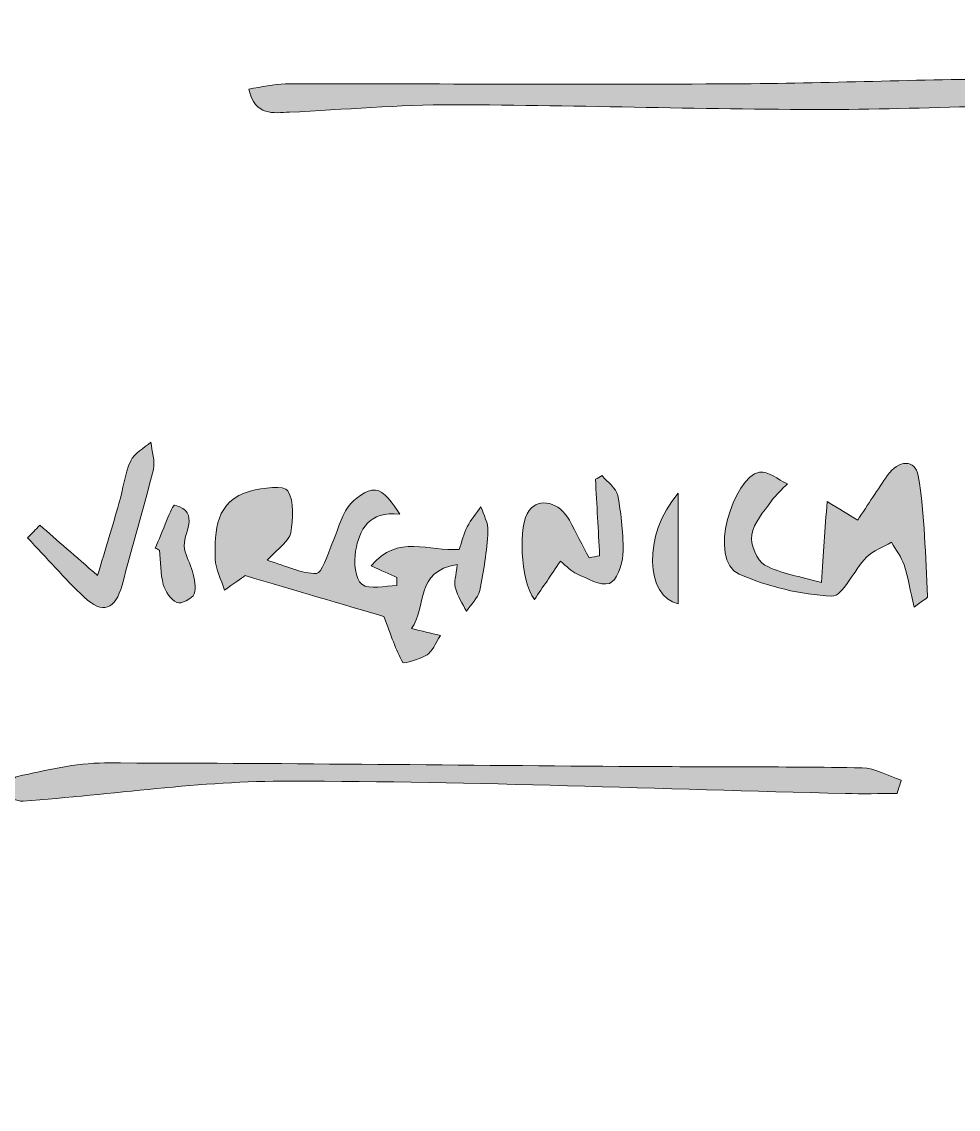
# Model space of a CAD drawing. Header units: inches. Extents: x 131 to 633, y -366 to -24.
# Drawn here: x 457.6 to 531.6, y -279.7 to -193.8 of the extents above; entities that cross this region are included whole.
import ezdxf

# ---------------------------------------------------------------- set-up
doc = ezdxf.new("R2010")
doc.units = ezdxf.units.IN
doc.header["$MEASUREMENT"] = 0
doc.layers.add('Layer 1', color=7, linetype='Continuous')

# ---------------------------------------------------------------- blocks, each defined once
blk = doc.blocks.new('block 3')
at = {"layer": 'Layer 1', "true_color": 0xffffff}
h = blk.add_hatch(color=7, dxfattribs=at)
h.dxf.hatch_style = 2
edge = h.paths.add_edge_path()
edge.add_spline(control_points=[(475.534, -199.107), (476.578, -198.955), (477.51, -198.702), (478.442, -198.701), (490.251, -198.685), (502.061, -198.759), (513.869, -198.696), (521.19, -198.657), (528.509, -198.341), (535.829, -198.305), (542.136, -198.273), (548.445, -198.418), (554.748, -198.613), (555.421, -198.634), (556.067, -199.519), (556.725, -200.003), (556.082, -200.376), (555.456, -201.032), (554.793, -201.072), (552.389, -201.216), (549.932, -201.445), (547.568, -201.119), (539.099, -199.95), (530.628, -200.689), (522.152, -200.718), (512.006, -200.753), (501.86, -200.38), (491.713, -200.345), (487.398, -200.331), (483.082, -200.742), (478.766, -200.932), (477.491, -200.988), (476.046, -201.282), (475.534, -199.107)], knot_values=[0, 0, 0, 0, 1, 1, 1, 2, 2, 2, 3, 3, 3, 4, 4, 4, 5, 5, 5, 6, 6, 6, 7, 7, 7, 8, 8, 8, 9, 9, 9, 10, 10, 10, 11, 11, 11, 11], degree=3, periodic=1)
h = blk.add_hatch(color=7, dxfattribs=at)
h.dxf.hatch_style = 2
edge = h.paths.add_edge_path()
edge.add_spline(control_points=[(459.033, -233.544), (460.423, -234.759), (461.813, -235.974), (463.592, -237.529), (464.227, -235.4), (464.774, -233.619), (465.285, -231.827), (465.605, -230.71), (465.74, -229.518), (466.211, -228.474), (466.486, -227.863), (467.26, -227.478), (467.809, -226.991), (467.884, -227.713), (468.164, -228.487), (468, -229.15), (467.242, -232.209), (466.342, -235.232), (465.529, -238.277), (465.015, -240.199), (463.987, -240.613), (462.538, -239.231), (460.978, -237.743), (459.549, -236.117), (458.063, -234.552), (458.387, -234.216), (458.71, -233.88), (459.033, -233.544)], knot_values=[0, 0, 0, 0, 1, 1, 1, 2, 2, 2, 3, 3, 3, 4, 4, 4, 5, 5, 5, 6, 6, 6, 7, 7, 7, 8, 8, 8, 9, 9, 9, 9], degree=3, periodic=1)
h = blk.add_hatch(color=7, dxfattribs=at)
h.dxf.hatch_style = 2
edge = h.paths.add_edge_path()
edge.add_spline(control_points=[(520.784, -238.077), (520.944, -235.759), (521.072, -233.906), (521.225, -231.679), (522.259, -232.307), (522.845, -232.663), (523.645, -233.149), (524.475, -231.898), (525.221, -230.73), (526.013, -229.595), (526.848, -228.397), (528.208, -228.306), (528.435, -229.645), (528.966, -232.772), (528.977, -235.987), (529.162, -239.169), (529.17, -239.304), (528.812, -239.461), (528.099, -240.019), (527.799, -238.712), (527.634, -237.673), (527.308, -236.686), (527.099, -236.051), (526.655, -235.493), (526.315, -234.9), (525.646, -235.286), (524.856, -235.553), (524.332, -236.083), (523.342, -237.084), (522.465, -239.182), (521.611, -239.146), (519.139, -239.042), (516.573, -238.404), (514.285, -237.416), (511.722, -236.309), (513.853, -229.727), (515.887, -229.363), (516.548, -229.245), (517.356, -229.951), (518.097, -230.28), (517.67, -230.728), (517.18, -231.132), (516.829, -231.633), (516.231, -232.489), (515.417, -233.358), (515.27, -234.311), (515.153, -235.064), (515.683, -236.35), (516.311, -236.693), (517.574, -237.384), (519.1, -237.593), (520.784, -238.077)], knot_values=[0, 0, 0, 0, 1, 1, 1, 2, 2, 2, 3, 3, 3, 4, 4, 4, 5, 5, 5, 6, 6, 6, 7, 7, 7, 8, 8, 8, 9, 9, 9, 10, 10, 10, 11, 11, 11, 12, 12, 12, 13, 13, 13, 14, 14, 14, 15, 15, 15, 16, 16, 16, 17, 17, 17, 17], degree=3, periodic=1)
h = blk.add_hatch(color=7, dxfattribs=at)
h.dxf.hatch_style = 2
edge = h.paths.add_edge_path()
edge.add_spline(control_points=[(500.164, -236.387), (499.391, -237.529), (498.786, -238.423), (498.113, -239.419), (496.96, -237.857), (496.824, -233.512), (497.679, -232.393), (498.484, -231.338), (500.108, -231.726), (500.871, -233.162), (501.394, -234.147), (501.904, -235.139), (502.42, -236.128), (502.7, -236.071), (502.981, -236.014), (503.261, -235.956), (503.15, -233.946), (503.04, -231.936), (502.929, -229.926), (503.105, -229.827), (503.281, -229.728), (503.457, -229.629), (503.884, -230.152), (504.576, -230.624), (504.687, -231.206), (504.979, -232.744), (505.16, -234.334), (505.1, -235.893), (505.069, -236.695), (504.581, -237.969), (504.026, -238.14), (503.305, -238.361), (502.29, -237.748), (501.445, -237.391), (501.014, -237.208), (500.677, -236.8), (500.164, -236.387)], knot_values=[0, 0, 0, 0, 1, 1, 1, 2, 2, 2, 3, 3, 3, 4, 4, 4, 5, 5, 5, 6, 6, 6, 7, 7, 7, 8, 8, 8, 9, 9, 9, 10, 10, 10, 11, 11, 11, 12, 12, 12, 12], degree=3, periodic=1)
h = blk.add_hatch(color=7, dxfattribs=at)
h.dxf.hatch_style = 2
edge = h.paths.add_edge_path()
edge.add_spline(control_points=[(492.002, -236.662), (488.62, -237.169), (489.641, -240), (488.396, -241.712), (489.276, -241.925), (489.847, -242.063), (490.684, -242.266), (490.25, -242.916), (490.045, -243.522), (489.626, -243.779), (489.045, -244.134), (487.791, -244.521), (487.713, -244.385), (487.141, -243.388), (486.792, -242.264), (486.206, -240.751), (482.964, -239.798), (479.218, -238.697), (475.25, -237.531), (474.973, -237.725), (474.299, -238.198), (473.625, -238.671), (473.368, -237.854), (472.911, -237.041), (472.892, -236.218), (472.842, -233.971), (472.9, -231.619), (475.656, -230.857), (476.626, -230.589), (478.358, -230.388), (478.622, -230.828), (479.141, -231.691), (479.048, -233.056), (478.861, -234.154), (478.756, -234.766), (477.953, -235.259), (477.006, -236.32), (478.562, -236.789), (479.735, -237.389), (480.894, -237.363), (481.321, -237.353), (481.743, -235.877), (482.114, -235.046), (482.553, -234.063), (482.772, -232.937), (483.39, -232.095), (483.87, -231.439), (484.845, -230.72), (485.545, -230.772), (486.249, -230.825), (486.884, -231.795), (487.476, -232.685), (484.994, -232.397), (484.276, -233.906), (483.98, -235.6), (483.831, -236.457), (483.94, -237.8), (484.479, -238.218), (485.071, -238.676), (486.292, -238.322), (487.239, -238.322), (487.24, -238.111), (487.24, -237.899), (487.241, -237.688), (486.636, -237.41), (486.031, -237.132), (485.211, -236.755), (487.271, -234.241), (489.79, -235.627), (492.165, -235.465), (492.367, -234.876), (492.513, -234.237), (492.801, -233.67), (493.088, -233.105), (493.518, -232.612), (493.886, -232.088), (494.083, -232.733), (494.48, -233.392), (494.439, -234.022), (494.339, -235.596), (494.115, -237.173), (493.782, -238.714), (493.655, -239.306), (493.098, -239.806), (492.737, -240.348), (492.434, -239.739), (492.04, -239.156), (491.862, -238.512), (491.74, -238.072), (491.92, -237.548), (492.002, -236.662)], knot_values=[0, 0, 0, 0, 1, 1, 1, 2, 2, 2, 3, 3, 3, 4, 4, 4, 5, 5, 5, 6, 6, 6, 7, 7, 7, 8, 8, 8, 9, 9, 9, 10, 10, 10, 11, 11, 11, 12, 12, 12, 13, 13, 13, 14, 14, 14, 15, 15, 15, 16, 16, 16, 17, 17, 17, 18, 18, 18, 19, 19, 19, 20, 20, 20, 21, 21, 21, 22, 22, 22, 23, 23, 23, 24, 24, 24, 25, 25, 25, 26, 26, 26, 27, 27, 27, 28, 28, 28, 29, 29, 29, 30, 30, 30, 30], degree=3, periodic=1)
h = blk.add_hatch(color=7, dxfattribs=at)
h.dxf.hatch_style = 2
edge = h.paths.add_edge_path()
edge.add_spline(control_points=[(509.458, -231.023), (509.458, -233.921), (509.458, -236.819), (509.458, -239.758), (506.913, -239.215), (506.601, -234.37), (509.458, -231.023)], knot_values=[0, 0, 0, 0, 1, 1, 1, 2, 2, 2, 2], degree=3, periodic=1)
h = blk.add_hatch(color=7, dxfattribs=at)
h.dxf.hatch_style = 2
edge = h.paths.add_edge_path()
edge.add_spline(control_points=[(468.157, -235.356), (468.68, -234.17), (469.494, -231.911), (469.681, -231.962), (471.835, -232.546), (470.24, -234.207), (470.465, -235.419), (470.578, -236.03), (470.942, -236.591), (471.087, -237.2), (471.226, -237.782), (471.434, -238.484), (471.227, -238.97), (471.063, -239.353), (470.172, -239.803), (469.862, -239.661), (469.377, -239.439), (468.938, -238.787), (468.788, -238.234), (468.554, -237.371), (468.578, -236.437), (468.493, -235.533), (468.381, -235.474), (468.269, -235.415), (468.157, -235.356)], knot_values=[0, 0, 0, 0, 1, 1, 1, 2, 2, 2, 3, 3, 3, 4, 4, 4, 5, 5, 5, 6, 6, 6, 7, 7, 7, 8, 8, 8, 8], degree=3, periodic=1)
h = blk.add_hatch(color=7, dxfattribs=at)
h.dxf.hatch_style = 2
edge = h.paths.add_edge_path()
edge.add_spline(control_points=[(526.756, -254.74), (525.394, -254.74), (524.031, -254.769), (522.67, -254.736), (508.04, -254.381), (493.411, -253.784), (478.78, -253.755), (471.757, -253.742), (464.733, -254.814), (457.706, -255.339), (457.188, -255.378), (456.637, -254.974), (456.101, -254.776), (456.488, -254.294), (456.807, -253.484), (457.275, -253.386), (459.544, -252.911), (461.853, -252.322), (464.148, -252.324), (477.692, -252.331), (491.236, -252.499), (504.781, -252.595), (511.183, -252.64), (517.587, -252.598), (523.989, -252.711), (525.026, -252.73), (526.054, -253.352), (527.086, -253.695), (526.976, -254.043), (526.866, -254.392), (526.756, -254.74)], knot_values=[0, 0, 0, 0, 1, 1, 1, 2, 2, 2, 3, 3, 3, 4, 4, 4, 5, 5, 5, 6, 6, 6, 7, 7, 7, 8, 8, 8, 9, 9, 9, 10, 10, 10, 10], degree=3, periodic=1)
at = {"layer": 'Layer 1', "lineweight": 0}
for points, knots in [([(130.614, -23.801), (298.166, -23.801), (465.718, -23.801), (633.325, -23.801), (633.325, -137.677), (633.325, -251.57), (633.325, -365.544), (465.792, -365.544), (298.203, -365.544), (130.614, -365.544), (130.614, -251.68), (130.614, -137.75), (130.614, -23.801)], [0, 0, 0, 0, 1, 1, 1, 2, 2, 2, 3, 3, 3, 4, 4, 4, 4]), ([(475.534, -199.107), (476.046, -201.282), (477.491, -200.988), (478.766, -200.932), (483.082, -200.742), (487.398, -200.331), (491.713, -200.345), (501.86, -200.38), (512.006, -200.753), (522.152, -200.718), (530.628, -200.689), (539.099, -199.95), (547.568, -201.119), (549.932, -201.445), (552.389, -201.216), (554.793, -201.072), (555.456, -201.032), (556.082, -200.376), (556.725, -200.003), (556.067, -199.519), (555.421, -198.634), (554.748, -198.613), (548.445, -198.418), (542.136, -198.273), (535.829, -198.305), (528.509, -198.341), (521.19, -198.657), (513.869, -198.696), (502.061, -198.759), (490.251, -198.685), (478.442, -198.701), (477.51, -198.702), (476.578, -198.955), (475.534, -199.107)], [0, 0, 0, 0, 1, 1, 1, 2, 2, 2, 3, 3, 3, 4, 4, 4, 5, 5, 5, 6, 6, 6, 7, 7, 7, 8, 8, 8, 9, 9, 9, 10, 10, 10, 11, 11, 11, 11]), ([(475.534, -199.107), (476.578, -198.955), (477.51, -198.702), (478.442, -198.701), (490.251, -198.685), (502.061, -198.759), (513.869, -198.696), (521.19, -198.657), (528.509, -198.341), (535.829, -198.305), (542.136, -198.273), (548.445, -198.418), (554.748, -198.613), (555.421, -198.634), (556.067, -199.519), (556.725, -200.003), (556.082, -200.376), (555.456, -201.032), (554.793, -201.072), (552.389, -201.216), (549.932, -201.445), (547.568, -201.119), (539.099, -199.95), (530.628, -200.689), (522.152, -200.718), (512.006, -200.753), (501.86, -200.38), (491.713, -200.345), (487.398, -200.331), (483.082, -200.742), (478.766, -200.932), (477.491, -200.988), (476.046, -201.282), (475.534, -199.107)], [0, 0, 0, 0, 1, 1, 1, 2, 2, 2, 3, 3, 3, 4, 4, 4, 5, 5, 5, 6, 6, 6, 7, 7, 7, 8, 8, 8, 9, 9, 9, 10, 10, 10, 11, 11, 11, 11]), ([(459.033, -233.544), (458.71, -233.88), (458.387, -234.216), (458.063, -234.552), (459.549, -236.117), (460.978, -237.743), (462.538, -239.231), (463.987, -240.613), (465.015, -240.199), (465.529, -238.277), (466.342, -235.232), (467.242, -232.209), (468, -229.15), (468.164, -228.487), (467.884, -227.713), (467.809, -226.991), (467.26, -227.478), (466.486, -227.863), (466.211, -228.474), (465.74, -229.518), (465.605, -230.71), (465.285, -231.827), (464.774, -233.619), (464.227, -235.4), (463.592, -237.529), (461.813, -235.974), (460.423, -234.759), (459.033, -233.544)], [0, 0, 0, 0, 1, 1, 1, 2, 2, 2, 3, 3, 3, 4, 4, 4, 5, 5, 5, 6, 6, 6, 7, 7, 7, 8, 8, 8, 9, 9, 9, 9]), ([(459.033, -233.544), (460.423, -234.759), (461.813, -235.974), (463.592, -237.529), (464.227, -235.4), (464.774, -233.619), (465.285, -231.827), (465.605, -230.71), (465.74, -229.518), (466.211, -228.474), (466.486, -227.863), (467.26, -227.478), (467.809, -226.991), (467.884, -227.713), (468.164, -228.487), (468, -229.15), (467.242, -232.209), (466.342, -235.232), (465.529, -238.277), (465.015, -240.199), (463.987, -240.613), (462.538, -239.231), (460.978, -237.743), (459.549, -236.117), (458.063, -234.552), (458.387, -234.216), (458.71, -233.88), (459.033, -233.544)], [0, 0, 0, 0, 1, 1, 1, 2, 2, 2, 3, 3, 3, 4, 4, 4, 5, 5, 5, 6, 6, 6, 7, 7, 7, 8, 8, 8, 9, 9, 9, 9]), ([(520.784, -238.077), (519.1, -237.593), (517.574, -237.384), (516.311, -236.693), (515.683, -236.35), (515.153, -235.064), (515.27, -234.311), (515.417, -233.358), (516.231, -232.489), (516.829, -231.633), (517.18, -231.132), (517.67, -230.728), (518.097, -230.28), (517.356, -229.951), (516.548, -229.245), (515.887, -229.363), (513.853, -229.727), (511.722, -236.309), (514.285, -237.416), (516.573, -238.404), (519.139, -239.042), (521.611, -239.146), (522.465, -239.182), (523.342, -237.084), (524.332, -236.083), (524.856, -235.553), (525.646, -235.286), (526.315, -234.9), (526.655, -235.493), (527.099, -236.051), (527.308, -236.686), (527.634, -237.673), (527.799, -238.712), (528.099, -240.019), (528.812, -239.461), (529.17, -239.304), (529.162, -239.169), (528.977, -235.987), (528.966, -232.772), (528.435, -229.645), (528.208, -228.306), (526.848, -228.397), (526.013, -229.595), (525.221, -230.73), (524.475, -231.898), (523.645, -233.149), (522.845, -232.663), (522.259, -232.307), (521.225, -231.679), (521.072, -233.906), (520.944, -235.759), (520.784, -238.077)], [0, 0, 0, 0, 1, 1, 1, 2, 2, 2, 3, 3, 3, 4, 4, 4, 5, 5, 5, 6, 6, 6, 7, 7, 7, 8, 8, 8, 9, 9, 9, 10, 10, 10, 11, 11, 11, 12, 12, 12, 13, 13, 13, 14, 14, 14, 15, 15, 15, 16, 16, 16, 17, 17, 17, 17]), ([(520.784, -238.077), (520.944, -235.759), (521.072, -233.906), (521.225, -231.679), (522.259, -232.307), (522.845, -232.663), (523.645, -233.149), (524.475, -231.898), (525.221, -230.73), (526.013, -229.595), (526.848, -228.397), (528.208, -228.306), (528.435, -229.645), (528.966, -232.772), (528.977, -235.987), (529.162, -239.169), (529.17, -239.304), (528.812, -239.461), (528.099, -240.019), (527.799, -238.712), (527.634, -237.673), (527.308, -236.686), (527.099, -236.051), (526.655, -235.493), (526.315, -234.9), (525.646, -235.286), (524.856, -235.553), (524.332, -236.083), (523.342, -237.084), (522.465, -239.182), (521.611, -239.146), (519.139, -239.042), (516.573, -238.404), (514.285, -237.416), (511.722, -236.309), (513.853, -229.727), (515.887, -229.363), (516.548, -229.245), (517.356, -229.951), (518.097, -230.28), (517.67, -230.728), (517.18, -231.132), (516.829, -231.633), (516.231, -232.489), (515.417, -233.358), (515.27, -234.311), (515.153, -235.064), (515.683, -236.35), (516.311, -236.693), (517.574, -237.384), (519.1, -237.593), (520.784, -238.077)], [0, 0, 0, 0, 1, 1, 1, 2, 2, 2, 3, 3, 3, 4, 4, 4, 5, 5, 5, 6, 6, 6, 7, 7, 7, 8, 8, 8, 9, 9, 9, 10, 10, 10, 11, 11, 11, 12, 12, 12, 13, 13, 13, 14, 14, 14, 15, 15, 15, 16, 16, 16, 17, 17, 17, 17]), ([(500.164, -236.387), (500.677, -236.8), (501.014, -237.208), (501.445, -237.391), (502.29, -237.748), (503.305, -238.361), (504.026, -238.14), (504.581, -237.969), (505.069, -236.695), (505.1, -235.893), (505.16, -234.334), (504.979, -232.744), (504.687, -231.206), (504.576, -230.624), (503.884, -230.152), (503.457, -229.629), (503.281, -229.728), (503.105, -229.827), (502.929, -229.926), (503.04, -231.936), (503.15, -233.946), (503.261, -235.956), (502.981, -236.014), (502.7, -236.071), (502.42, -236.128), (501.904, -235.139), (501.394, -234.147), (500.871, -233.162), (500.108, -231.726), (498.484, -231.338), (497.679, -232.393), (496.824, -233.512), (496.96, -237.857), (498.113, -239.419), (498.786, -238.423), (499.391, -237.529), (500.164, -236.387)], [0, 0, 0, 0, 1, 1, 1, 2, 2, 2, 3, 3, 3, 4, 4, 4, 5, 5, 5, 6, 6, 6, 7, 7, 7, 8, 8, 8, 9, 9, 9, 10, 10, 10, 11, 11, 11, 12, 12, 12, 12]), ([(500.164, -236.387), (499.391, -237.529), (498.786, -238.423), (498.113, -239.419), (496.96, -237.857), (496.824, -233.512), (497.679, -232.393), (498.484, -231.338), (500.108, -231.726), (500.871, -233.162), (501.394, -234.147), (501.904, -235.139), (502.42, -236.128), (502.7, -236.071), (502.981, -236.014), (503.261, -235.956), (503.15, -233.946), (503.04, -231.936), (502.929, -229.926), (503.105, -229.827), (503.281, -229.728), (503.457, -229.629), (503.884, -230.152), (504.576, -230.624), (504.687, -231.206), (504.979, -232.744), (505.16, -234.334), (505.1, -235.893), (505.069, -236.695), (504.581, -237.969), (504.026, -238.14), (503.305, -238.361), (502.29, -237.748), (501.445, -237.391), (501.014, -237.208), (500.677, -236.8), (500.164, -236.387)], [0, 0, 0, 0, 1, 1, 1, 2, 2, 2, 3, 3, 3, 4, 4, 4, 5, 5, 5, 6, 6, 6, 7, 7, 7, 8, 8, 8, 9, 9, 9, 10, 10, 10, 11, 11, 11, 12, 12, 12, 12]), ([(492.002, -236.662), (491.92, -237.548), (491.74, -238.072), (491.862, -238.512), (492.04, -239.156), (492.434, -239.739), (492.737, -240.348), (493.098, -239.806), (493.655, -239.306), (493.782, -238.714), (494.115, -237.173), (494.339, -235.596), (494.439, -234.022), (494.48, -233.392), (494.083, -232.733), (493.886, -232.088), (493.518, -232.612), (493.088, -233.105), (492.801, -233.67), (492.513, -234.237), (492.367, -234.876), (492.165, -235.465), (489.79, -235.627), (487.271, -234.241), (485.211, -236.755), (486.031, -237.132), (486.636, -237.41), (487.241, -237.688), (487.24, -237.899), (487.24, -238.111), (487.239, -238.322), (486.292, -238.322), (485.071, -238.676), (484.479, -238.218), (483.94, -237.8), (483.831, -236.457), (483.98, -235.6), (484.276, -233.906), (484.994, -232.397), (487.476, -232.685), (486.884, -231.795), (486.249, -230.825), (485.545, -230.772), (484.845, -230.72), (483.87, -231.439), (483.39, -232.095), (482.772, -232.937), (482.553, -234.063), (482.114, -235.046), (481.743, -235.877), (481.321, -237.353), (480.894, -237.363), (479.735, -237.389), (478.562, -236.789), (477.006, -236.32), (477.953, -235.259), (478.756, -234.766), (478.861, -234.154), (479.048, -233.056), (479.141, -231.691), (478.622, -230.828), (478.358, -230.388), (476.626, -230.589), (475.656, -230.857), (472.9, -231.619), (472.842, -233.971), (472.892, -236.218), (472.911, -237.041), (473.368, -237.854), (473.625, -238.671), (474.299, -238.198), (474.973, -237.725), (475.25, -237.531), (479.218, -238.697), (482.964, -239.798), (486.206, -240.751), (486.792, -242.264), (487.141, -243.388), (487.713, -244.385), (487.791, -244.521), (489.045, -244.134), (489.626, -243.779), (490.045, -243.522), (490.25, -242.916), (490.684, -242.266), (489.847, -242.063), (489.276, -241.925), (488.396, -241.712), (489.641, -240), (488.62, -237.169), (492.002, -236.662)], [0, 0, 0, 0, 1, 1, 1, 2, 2, 2, 3, 3, 3, 4, 4, 4, 5, 5, 5, 6, 6, 6, 7, 7, 7, 8, 8, 8, 9, 9, 9, 10, 10, 10, 11, 11, 11, 12, 12, 12, 13, 13, 13, 14, 14, 14, 15, 15, 15, 16, 16, 16, 17, 17, 17, 18, 18, 18, 19, 19, 19, 20, 20, 20, 21, 21, 21, 22, 22, 22, 23, 23, 23, 24, 24, 24, 25, 25, 25, 26, 26, 26, 27, 27, 27, 28, 28, 28, 29, 29, 29, 30, 30, 30, 30]), ([(492.002, -236.662), (488.62, -237.169), (489.641, -240), (488.396, -241.712), (489.276, -241.925), (489.847, -242.063), (490.684, -242.266), (490.25, -242.916), (490.045, -243.522), (489.626, -243.779), (489.045, -244.134), (487.791, -244.521), (487.713, -244.385), (487.141, -243.388), (486.792, -242.264), (486.206, -240.751), (482.964, -239.798), (479.218, -238.697), (475.25, -237.531), (474.973, -237.725), (474.299, -238.198), (473.625, -238.671), (473.368, -237.854), (472.911, -237.041), (472.892, -236.218), (472.842, -233.971), (472.9, -231.619), (475.656, -230.857), (476.626, -230.589), (478.358, -230.388), (478.622, -230.828), (479.141, -231.691), (479.048, -233.056), (478.861, -234.154), (478.756, -234.766), (477.953, -235.259), (477.006, -236.32), (478.562, -236.789), (479.735, -237.389), (480.894, -237.363), (481.321, -237.353), (481.743, -235.877), (482.114, -235.046), (482.553, -234.063), (482.772, -232.937), (483.39, -232.095), (483.87, -231.439), (484.845, -230.72), (485.545, -230.772), (486.249, -230.825), (486.884, -231.795), (487.476, -232.685), (484.994, -232.397), (484.276, -233.906), (483.98, -235.6), (483.831, -236.457), (483.94, -237.8), (484.479, -238.218), (485.071, -238.676), (486.292, -238.322), (487.239, -238.322), (487.24, -238.111), (487.24, -237.899), (487.241, -237.688), (486.636, -237.41), (486.031, -237.132), (485.211, -236.755), (487.271, -234.241), (489.79, -235.627), (492.165, -235.465), (492.367, -234.876), (492.513, -234.237), (492.801, -233.67), (493.088, -233.105), (493.518, -232.612), (493.886, -232.088), (494.083, -232.733), (494.48, -233.392), (494.439, -234.022), (494.339, -235.596), (494.115, -237.173), (493.782, -238.714), (493.655, -239.306), (493.098, -239.806), (492.737, -240.348), (492.434, -239.739), (492.04, -239.156), (491.862, -238.512), (491.74, -238.072), (491.92, -237.548), (492.002, -236.662)], [0, 0, 0, 0, 1, 1, 1, 2, 2, 2, 3, 3, 3, 4, 4, 4, 5, 5, 5, 6, 6, 6, 7, 7, 7, 8, 8, 8, 9, 9, 9, 10, 10, 10, 11, 11, 11, 12, 12, 12, 13, 13, 13, 14, 14, 14, 15, 15, 15, 16, 16, 16, 17, 17, 17, 18, 18, 18, 19, 19, 19, 20, 20, 20, 21, 21, 21, 22, 22, 22, 23, 23, 23, 24, 24, 24, 25, 25, 25, 26, 26, 26, 27, 27, 27, 28, 28, 28, 29, 29, 29, 30, 30, 30, 30]), ([(509.458, -231.023), (506.601, -234.37), (506.913, -239.215), (509.458, -239.758), (509.458, -236.819), (509.458, -233.921), (509.458, -231.023)], [0, 0, 0, 0, 1, 1, 1, 2, 2, 2, 2]), ([(509.458, -231.023), (509.458, -233.921), (509.458, -236.819), (509.458, -239.758), (506.913, -239.215), (506.601, -234.37), (509.458, -231.023)], [0, 0, 0, 0, 1, 1, 1, 2, 2, 2, 2]), ([(468.157, -235.356), (468.269, -235.415), (468.381, -235.474), (468.493, -235.533), (468.578, -236.437), (468.554, -237.371), (468.788, -238.234), (468.938, -238.787), (469.377, -239.439), (469.862, -239.661), (470.172, -239.803), (471.063, -239.353), (471.227, -238.97), (471.434, -238.484), (471.226, -237.782), (471.087, -237.2), (470.942, -236.591), (470.578, -236.03), (470.465, -235.419), (470.24, -234.207), (471.835, -232.546), (469.681, -231.962), (469.494, -231.911), (468.68, -234.17), (468.157, -235.356)], [0, 0, 0, 0, 1, 1, 1, 2, 2, 2, 3, 3, 3, 4, 4, 4, 5, 5, 5, 6, 6, 6, 7, 7, 7, 8, 8, 8, 8]), ([(468.157, -235.356), (468.68, -234.17), (469.494, -231.911), (469.681, -231.962), (471.835, -232.546), (470.24, -234.207), (470.465, -235.419), (470.578, -236.03), (470.942, -236.591), (471.087, -237.2), (471.226, -237.782), (471.434, -238.484), (471.227, -238.97), (471.063, -239.353), (470.172, -239.803), (469.862, -239.661), (469.377, -239.439), (468.938, -238.787), (468.788, -238.234), (468.554, -237.371), (468.578, -236.437), (468.493, -235.533), (468.381, -235.474), (468.269, -235.415), (468.157, -235.356)], [0, 0, 0, 0, 1, 1, 1, 2, 2, 2, 3, 3, 3, 4, 4, 4, 5, 5, 5, 6, 6, 6, 7, 7, 7, 8, 8, 8, 8]), ([(526.756, -254.74), (526.866, -254.392), (526.976, -254.043), (527.086, -253.695), (526.054, -253.352), (525.026, -252.73), (523.989, -252.711), (517.587, -252.598), (511.183, -252.64), (504.781, -252.595), (491.236, -252.499), (477.692, -252.331), (464.148, -252.324), (461.853, -252.322), (459.544, -252.911), (457.275, -253.386), (456.807, -253.484), (456.488, -254.294), (456.101, -254.776), (456.637, -254.974), (457.188, -255.378), (457.706, -255.339), (464.733, -254.814), (471.757, -253.742), (478.78, -253.755), (493.411, -253.784), (508.04, -254.381), (522.67, -254.736), (524.031, -254.769), (525.394, -254.74), (526.756, -254.74)], [0, 0, 0, 0, 1, 1, 1, 2, 2, 2, 3, 3, 3, 4, 4, 4, 5, 5, 5, 6, 6, 6, 7, 7, 7, 8, 8, 8, 9, 9, 9, 10, 10, 10, 10]), ([(526.756, -254.74), (525.394, -254.74), (524.031, -254.769), (522.67, -254.736), (508.04, -254.381), (493.411, -253.784), (478.78, -253.755), (471.757, -253.742), (464.733, -254.814), (457.706, -255.339), (457.188, -255.378), (456.637, -254.974), (456.101, -254.776), (456.488, -254.294), (456.807, -253.484), (457.275, -253.386), (459.544, -252.911), (461.853, -252.322), (464.148, -252.324), (477.692, -252.331), (491.236, -252.499), (504.781, -252.595), (511.183, -252.64), (517.587, -252.598), (523.989, -252.711), (525.026, -252.73), (526.054, -253.352), (527.086, -253.695), (526.976, -254.043), (526.866, -254.392), (526.756, -254.74)], [0, 0, 0, 0, 1, 1, 1, 2, 2, 2, 3, 3, 3, 4, 4, 4, 5, 5, 5, 6, 6, 6, 7, 7, 7, 8, 8, 8, 9, 9, 9, 10, 10, 10, 10])]:
    blk.add_open_spline(points, degree=3, knots=knots, dxfattribs=at)
blk = doc.blocks.new('block 2')
at = {"layer": 'Layer 1'}
blk.add_blockref('block 3', (0, 0), dxfattribs=at)

msp = doc.modelspace()

# ---------------------------------------------------------------- block references
at = {"layer": 'Layer 1'}
msp.add_blockref('block 2', (0, 0), dxfattribs=at)

doc.saveas('drawing.dxf')
